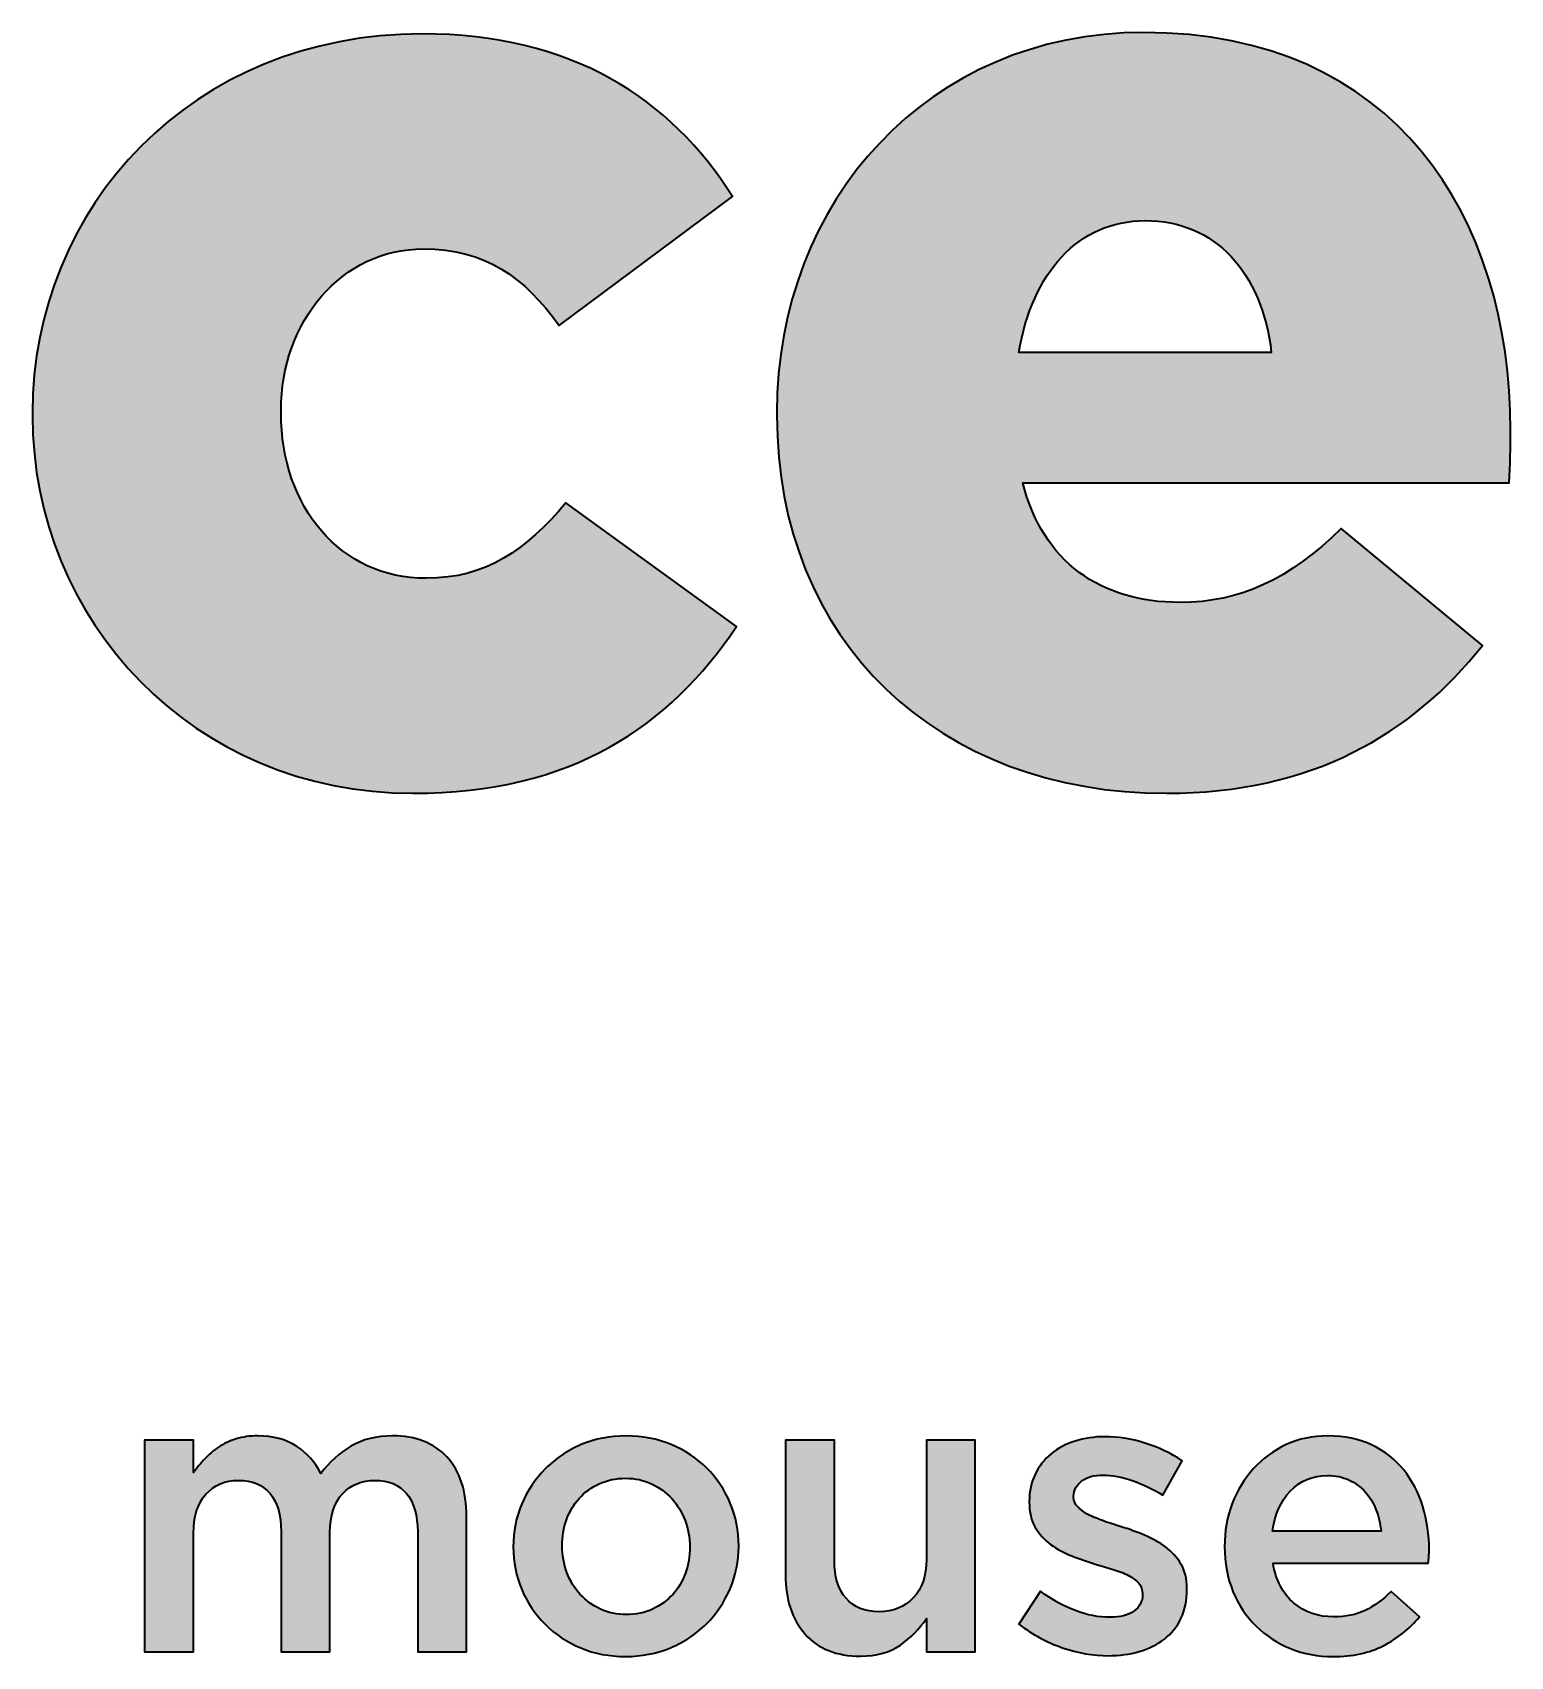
# Model space of a CAD drawing. Header units: millimetres. Extents: x 0 to 305, y -305 to 0.
# Drawn here: x 222.52 to 240.76, y -53.42 to -33.39 of the extents above; entities that cross this region are included whole.
import ezdxf

# ---------------------------------------------------------------- set-up
doc = ezdxf.new("R2010")
doc.units = ezdxf.units.MM
doc.header["$MEASUREMENT"] = 0
doc.layers.add('Layer 1', color=7, linetype='Continuous')

# ---------------------------------------------------------------- blocks, each defined once
blk = doc.blocks.new('block 2')
at = {"layer": 'Layer 1', "true_color": 0xffffff}
h = blk.add_hatch(color=7, dxfattribs=at)
h.dxf.hatch_style = 2
edge = h.paths.add_edge_path()
edge.add_spline(control_points=[(227.347, -36.063), (228.11, -36.063), (228.591, -36.412), (229.022, -37.008), (229.022, -37.008), (231.161, -35.417), (231.161, -35.417), (230.398, -34.207), (229.171, -33.411), (227.331, -33.411), (224.496, -33.411), (222.523, -35.549), (222.523, -38.086), (222.523, -38.086), (222.523, -38.119), (222.523, -38.119), (222.523, -40.656), (224.512, -42.778), (227.215, -42.778), (229.188, -42.778), (230.381, -41.949), (231.21, -40.722), (231.21, -40.722), (229.105, -39.197), (229.105, -39.197), (228.608, -39.777), (228.127, -40.126), (227.381, -40.126), (226.32, -40.126), (225.59, -39.247), (225.59, -38.086), (225.59, -38.086), (225.59, -38.053), (225.59, -38.053), (225.59, -36.959), (226.336, -36.063), (227.347, -36.063)], knot_values=[0, 0, 0, 0, 1, 1, 1, 2, 2, 2, 3, 3, 3, 4, 4, 4, 5, 5, 5, 6, 6, 6, 7, 7, 7, 8, 8, 8, 9, 9, 9, 10, 10, 10, 11, 11, 11, 12, 12, 12, 12], degree=3, periodic=1)
h = blk.add_hatch(color=7, dxfattribs=at)
h.dxf.hatch_style = 2
edge = h.paths.add_edge_path()
edge.add_spline(control_points=[(240.76, -38.302), (240.76, -35.666), (239.335, -33.394), (236.234, -33.394), (233.582, -33.394), (231.708, -35.467), (231.708, -38.086), (231.708, -38.086), (231.708, -38.119), (231.708, -38.119), (231.708, -40.904), (233.698, -42.778), (236.516, -42.778), (238.307, -42.778), (239.55, -42.049), (240.413, -40.954), (240.413, -40.954), (238.672, -39.512), (238.672, -39.512), (238.025, -40.142), (237.428, -40.424), (236.682, -40.424), (235.704, -40.424), (234.991, -39.926), (234.742, -38.948), (234.742, -38.948), (240.744, -38.948), (240.744, -38.948), (240.76, -38.733), (240.76, -38.5), (240.76, -38.302)], knot_values=[0, 0, 0, 0, 1, 1, 1, 2, 2, 2, 3, 3, 3, 4, 4, 4, 5, 5, 5, 6, 6, 6, 7, 7, 7, 8, 8, 8, 9, 9, 9, 10, 10, 10, 10], degree=3, periodic=1)
edge = h.paths.add_edge_path()
edge.add_spline(control_points=[(234.693, -37.34), (234.858, -36.362), (235.422, -35.715), (236.251, -35.715), (237.113, -35.715), (237.693, -36.345), (237.809, -37.34), (237.809, -37.34), (234.693, -37.34), (234.693, -37.34)], knot_values=[0, 0, 0, 0, 1, 1, 1, 2, 2, 2, 3, 3, 3, 3], degree=3, periodic=1)
h = blk.add_hatch(color=7, dxfattribs=at)
h.dxf.hatch_style = 2
edge = h.paths.add_edge_path()
edge.add_spline(control_points=[(227.878, -53.366), (227.878, -53.366), (227.878, -51.701), (227.878, -51.701), (227.878, -51.382), (227.797, -51.136), (227.636, -50.963), (227.474, -50.79), (227.251, -50.704), (226.964, -50.704), (226.766, -50.704), (226.596, -50.746), (226.453, -50.831), (226.309, -50.916), (226.185, -51.028), (226.08, -51.167), (226.01, -51.028), (225.911, -50.916), (225.781, -50.831), (225.651, -50.746), (225.492, -50.704), (225.304, -50.704), (225.206, -50.704), (225.116, -50.716), (225.035, -50.741), (224.955, -50.766), (224.882, -50.8), (224.818, -50.843), (224.754, -50.886), (224.697, -50.935), (224.648, -50.988), (224.599, -51.041), (224.553, -51.097), (224.51, -51.157), (224.51, -51.157), (224.51, -50.758), (224.51, -50.758), (224.51, -50.758), (223.907, -50.758), (223.907, -50.758), (223.907, -50.758), (223.907, -53.366), (223.907, -53.366), (223.907, -53.366), (224.51, -53.366), (224.51, -53.366), (224.51, -53.366), (224.51, -51.902), (224.51, -51.902), (224.51, -51.699), (224.561, -51.539), (224.662, -51.424), (224.764, -51.309), (224.898, -51.252), (225.065, -51.252), (225.232, -51.252), (225.362, -51.306), (225.454, -51.414), (225.546, -51.523), (225.591, -51.679), (225.591, -51.883), (225.591, -51.883), (225.591, -53.366), (225.591, -53.366), (225.591, -53.366), (226.194, -53.366), (226.194, -53.366), (226.194, -53.366), (226.194, -51.897), (226.194, -51.897), (226.194, -51.687), (226.246, -51.527), (226.349, -51.417), (226.452, -51.307), (226.586, -51.252), (226.75, -51.252), (226.917, -51.252), (227.046, -51.306), (227.138, -51.414), (227.23, -51.523), (227.276, -51.681), (227.276, -51.888), (227.276, -51.888), (227.276, -53.366), (227.276, -53.366), (227.276, -53.366), (227.878, -53.366), (227.878, -53.366)], knot_values=[0, 0, 0, 0, 1, 1, 1, 2, 2, 2, 3, 3, 3, 4, 4, 4, 5, 5, 5, 6, 6, 6, 7, 7, 7, 8, 8, 8, 9, 9, 9, 10, 10, 10, 11, 11, 11, 12, 12, 12, 13, 13, 13, 14, 14, 14, 15, 15, 15, 16, 16, 16, 17, 17, 17, 18, 18, 18, 19, 19, 19, 20, 20, 20, 21, 21, 21, 22, 22, 22, 23, 23, 23, 24, 24, 24, 25, 25, 25, 26, 26, 26, 27, 27, 27, 28, 28, 28, 29, 29, 29, 29], degree=3, periodic=1)
h = blk.add_hatch(color=7, dxfattribs=at)
h.dxf.hatch_style = 2
edge = h.paths.add_edge_path()
edge.add_spline(control_points=[(230.844, -51.101), (230.72, -50.978), (230.574, -50.881), (230.404, -50.81), (230.235, -50.739), (230.049, -50.704), (229.849, -50.704), (229.648, -50.704), (229.463, -50.74), (229.293, -50.812), (229.123, -50.885), (228.977, -50.983), (228.854, -51.106), (228.73, -51.23), (228.633, -51.375), (228.562, -51.541), (228.491, -51.707), (228.456, -51.884), (228.456, -52.072), (228.456, -52.259), (228.49, -52.435), (228.56, -52.598), (228.629, -52.761), (228.725, -52.904), (228.849, -53.027), (228.972, -53.151), (229.118, -53.248), (229.288, -53.319), (229.458, -53.39), (229.641, -53.425), (229.839, -53.425), (230.04, -53.425), (230.226, -53.389), (230.397, -53.316), (230.568, -53.244), (230.716, -53.146), (230.839, -53.022), (230.962, -52.899), (231.059, -52.755), (231.13, -52.59), (231.201, -52.426), (231.237, -52.25), (231.237, -52.062), (231.237, -51.874), (231.202, -51.698), (231.133, -51.533), (231.064, -51.369), (230.967, -51.225), (230.844, -51.101)], knot_values=[0, 0, 0, 0, 1, 1, 1, 2, 2, 2, 3, 3, 3, 4, 4, 4, 5, 5, 5, 6, 6, 6, 7, 7, 7, 8, 8, 8, 9, 9, 9, 10, 10, 10, 11, 11, 11, 12, 12, 12, 13, 13, 13, 14, 14, 14, 15, 15, 15, 16, 16, 16, 16], degree=3, periodic=1)
edge = h.paths.add_edge_path()
edge.add_spline(control_points=[(230.58, -52.395), (230.544, -52.496), (230.492, -52.584), (230.423, -52.659), (230.354, -52.735), (230.272, -52.795), (230.175, -52.84), (230.079, -52.884), (229.97, -52.907), (229.849, -52.907), (229.734, -52.907), (229.629, -52.884), (229.532, -52.84), (229.435, -52.795), (229.352, -52.735), (229.282, -52.659), (229.212, -52.584), (229.156, -52.494), (229.117, -52.39), (229.078, -52.287), (229.059, -52.177), (229.059, -52.062), (229.059, -51.947), (229.076, -51.839), (229.112, -51.738), (229.148, -51.638), (229.201, -51.55), (229.269, -51.474), (229.338, -51.398), (229.421, -51.338), (229.517, -51.294), (229.614, -51.249), (229.721, -51.227), (229.839, -51.227), (229.957, -51.227), (230.064, -51.249), (230.16, -51.294), (230.257, -51.338), (230.34, -51.399), (230.411, -51.477), (230.481, -51.554), (230.536, -51.644), (230.575, -51.746), (230.614, -51.848), (230.634, -51.957), (230.634, -52.072), (230.634, -52.187), (230.616, -52.295), (230.58, -52.395)], knot_values=[0, 0, 0, 0, 1, 1, 1, 2, 2, 2, 3, 3, 3, 4, 4, 4, 5, 5, 5, 6, 6, 6, 7, 7, 7, 8, 8, 8, 9, 9, 9, 10, 10, 10, 11, 11, 11, 12, 12, 12, 13, 13, 13, 14, 14, 14, 15, 15, 15, 16, 16, 16, 16], degree=3, periodic=1)
h = blk.add_hatch(color=7, dxfattribs=at)
h.dxf.hatch_style = 2
edge = h.paths.add_edge_path()
edge.add_spline(control_points=[(234.156, -53.366), (234.156, -53.366), (234.156, -50.758), (234.156, -50.758), (234.156, -50.758), (233.553, -50.758), (233.553, -50.758), (233.553, -50.758), (233.553, -52.226), (233.553, -52.226), (233.553, -52.43), (233.499, -52.589), (233.391, -52.702), (233.284, -52.815), (233.143, -52.872), (232.97, -52.872), (232.794, -52.872), (232.658, -52.817), (232.562, -52.707), (232.465, -52.597), (232.417, -52.44), (232.417, -52.236), (232.417, -52.236), (232.417, -50.758), (232.417, -50.758), (232.417, -50.758), (231.815, -50.758), (231.815, -50.758), (231.815, -50.758), (231.815, -52.417), (231.815, -52.417), (231.815, -52.724), (231.895, -52.967), (232.056, -53.148), (232.217, -53.33), (232.445, -53.42), (232.74, -53.42), (232.94, -53.42), (233.105, -53.374), (233.233, -53.283), (233.361, -53.192), (233.468, -53.083), (233.553, -52.957), (233.553, -52.957), (233.553, -53.366), (233.553, -53.366), (233.553, -53.366), (234.156, -53.366), (234.156, -53.366)], knot_values=[0, 0, 0, 0, 1, 1, 1, 2, 2, 2, 3, 3, 3, 4, 4, 4, 5, 5, 5, 6, 6, 6, 7, 7, 7, 8, 8, 8, 9, 9, 9, 10, 10, 10, 11, 11, 11, 12, 12, 12, 13, 13, 13, 14, 14, 14, 15, 15, 15, 16, 16, 16, 16], degree=3, periodic=1)
h = blk.add_hatch(color=7, dxfattribs=at)
h.dxf.hatch_style = 2
edge = h.paths.add_edge_path()
edge.add_spline(control_points=[(236.768, -52.595), (236.768, -52.595), (236.768, -52.585), (236.768, -52.585), (236.768, -52.467), (236.744, -52.366), (236.694, -52.284), (236.645, -52.202), (236.581, -52.132), (236.504, -52.074), (236.427, -52.017), (236.34, -51.968), (236.245, -51.928), (236.149, -51.889), (236.053, -51.854), (235.958, -51.825), (235.882, -51.802), (235.809, -51.778), (235.738, -51.753), (235.668, -51.728), (235.605, -51.702), (235.55, -51.674), (235.496, -51.646), (235.453, -51.615), (235.42, -51.58), (235.387, -51.546), (235.37, -51.506), (235.37, -51.459), (235.37, -51.459), (235.37, -51.449), (235.37, -51.449), (235.37, -51.374), (235.402, -51.311), (235.467, -51.262), (235.531, -51.212), (235.62, -51.188), (235.736, -51.188), (235.844, -51.188), (235.963, -51.21), (236.091, -51.254), (236.22, -51.299), (236.347, -51.359), (236.472, -51.435), (236.472, -51.435), (236.709, -51.01), (236.709, -51.01), (236.571, -50.918), (236.417, -50.845), (236.249, -50.793), (236.082, -50.74), (235.915, -50.714), (235.751, -50.714), (235.622, -50.714), (235.501, -50.732), (235.388, -50.768), (235.274, -50.804), (235.175, -50.857), (235.091, -50.926), (235.007, -50.995), (234.941, -51.079), (234.894, -51.178), (234.846, -51.277), (234.822, -51.387), (234.822, -51.509), (234.822, -51.509), (234.822, -51.519), (234.822, -51.519), (234.822, -51.644), (234.847, -51.748), (234.896, -51.832), (234.946, -51.916), (235.009, -51.987), (235.086, -52.045), (235.164, -52.102), (235.251, -52.149), (235.348, -52.185), (235.445, -52.222), (235.542, -52.255), (235.637, -52.284), (235.713, -52.307), (235.786, -52.329), (235.857, -52.351), (235.928, -52.372), (235.99, -52.397), (236.045, -52.425), (236.099, -52.453), (236.142, -52.485), (236.173, -52.521), (236.204, -52.558), (236.22, -52.6), (236.22, -52.65), (236.22, -52.65), (236.22, -52.659), (236.22, -52.659), (236.22, -52.745), (236.184, -52.813), (236.114, -52.864), (236.043, -52.915), (235.943, -52.941), (235.815, -52.941), (235.68, -52.941), (235.539, -52.914), (235.393, -52.859), (235.246, -52.805), (235.102, -52.725), (234.96, -52.62), (234.96, -52.62), (234.694, -53.025), (234.694, -53.025), (234.858, -53.153), (235.037, -53.25), (235.23, -53.316), (235.422, -53.382), (235.612, -53.415), (235.8, -53.415), (235.935, -53.415), (236.062, -53.398), (236.18, -53.363), (236.299, -53.329), (236.402, -53.278), (236.489, -53.21), (236.576, -53.143), (236.645, -53.058), (236.694, -52.956), (236.744, -52.854), (236.768, -52.734), (236.768, -52.595)], knot_values=[0, 0, 0, 0, 1, 1, 1, 2, 2, 2, 3, 3, 3, 4, 4, 4, 5, 5, 5, 6, 6, 6, 7, 7, 7, 8, 8, 8, 9, 9, 9, 10, 10, 10, 11, 11, 11, 12, 12, 12, 13, 13, 13, 14, 14, 14, 15, 15, 15, 16, 16, 16, 17, 17, 17, 18, 18, 18, 19, 19, 19, 20, 20, 20, 21, 21, 21, 22, 22, 22, 23, 23, 23, 24, 24, 24, 25, 25, 25, 26, 26, 26, 27, 27, 27, 28, 28, 28, 29, 29, 29, 30, 30, 30, 31, 31, 31, 32, 32, 32, 33, 33, 33, 34, 34, 34, 35, 35, 35, 36, 36, 36, 37, 37, 37, 38, 38, 38, 39, 39, 39, 40, 40, 40, 41, 41, 41, 42, 42, 42, 42], degree=3, periodic=1)
h = blk.add_hatch(color=7, dxfattribs=at)
h.dxf.hatch_style = 2
edge = h.paths.add_edge_path()
edge.add_spline(control_points=[(239.753, -52.19), (239.755, -52.164), (239.756, -52.138), (239.756, -52.111), (239.756, -51.924), (239.73, -51.744), (239.677, -51.573), (239.624, -51.402), (239.546, -51.252), (239.442, -51.123), (239.339, -50.995), (239.208, -50.893), (239.052, -50.817), (238.896, -50.742), (238.714, -50.704), (238.506, -50.704), (238.319, -50.704), (238.148, -50.74), (237.993, -50.812), (237.838, -50.885), (237.704, -50.983), (237.59, -51.106), (237.477, -51.23), (237.389, -51.374), (237.326, -51.538), (237.264, -51.703), (237.232, -51.879), (237.232, -52.067), (237.232, -52.271), (237.267, -52.456), (237.336, -52.622), (237.405, -52.789), (237.5, -52.931), (237.62, -53.05), (237.74, -53.168), (237.882, -53.26), (238.045, -53.326), (238.208, -53.392), (238.383, -53.425), (238.571, -53.425), (238.811, -53.425), (239.018, -53.381), (239.191, -53.292), (239.364, -53.203), (239.512, -53.084), (239.637, -52.936), (239.637, -52.936), (239.287, -52.625), (239.287, -52.625), (239.182, -52.727), (239.074, -52.804), (238.966, -52.857), (238.857, -52.91), (238.729, -52.936), (238.581, -52.936), (238.386, -52.936), (238.222, -52.879), (238.087, -52.766), (237.952, -52.652), (237.866, -52.488), (237.83, -52.274), (237.83, -52.274), (239.746, -52.274), (239.746, -52.274), (239.749, -52.245), (239.752, -52.217), (239.753, -52.19)], knot_values=[0, 0, 0, 0, 1, 1, 1, 2, 2, 2, 3, 3, 3, 4, 4, 4, 5, 5, 5, 6, 6, 6, 7, 7, 7, 8, 8, 8, 9, 9, 9, 10, 10, 10, 11, 11, 11, 12, 12, 12, 13, 13, 13, 14, 14, 14, 15, 15, 15, 16, 16, 16, 17, 17, 17, 18, 18, 18, 19, 19, 19, 20, 20, 20, 21, 21, 21, 22, 22, 22, 22], degree=3, periodic=1)
edge = h.paths.add_edge_path()
edge.add_spline(control_points=[(237.825, -51.879), (237.851, -51.675), (237.924, -51.51), (238.045, -51.383), (238.165, -51.256), (238.317, -51.193), (238.502, -51.193), (238.6, -51.193), (238.688, -51.211), (238.766, -51.247), (238.843, -51.283), (238.91, -51.332), (238.966, -51.393), (239.022, -51.454), (239.066, -51.526), (239.099, -51.61), (239.132, -51.694), (239.153, -51.784), (239.163, -51.879), (239.163, -51.879), (237.825, -51.879), (237.825, -51.879)], knot_values=[0, 0, 0, 0, 1, 1, 1, 2, 2, 2, 3, 3, 3, 4, 4, 4, 5, 5, 5, 6, 6, 6, 7, 7, 7, 7], degree=3, periodic=1)
at = {"layer": 'Layer 1', "color": 179, "lineweight": 35, "true_color": 0x231f20}
for points, knots in [([(227.381, -40.126), (228.127, -40.126), (228.608, -39.777), (229.105, -39.197), (229.105, -39.197), (231.21, -40.722), (231.21, -40.722), (230.381, -41.949), (229.188, -42.778), (227.215, -42.778), (224.512, -42.778), (222.523, -40.656), (222.523, -38.119), (222.523, -38.119), (222.523, -38.086), (222.523, -38.086), (222.523, -35.549), (224.496, -33.411), (227.331, -33.411), (229.171, -33.411), (230.398, -34.207), (231.161, -35.417), (231.161, -35.417), (229.022, -37.008), (229.022, -37.008), (228.591, -36.412), (228.11, -36.063), (227.347, -36.063), (226.336, -36.063), (225.59, -36.959), (225.59, -38.053), (225.59, -38.053), (225.59, -38.086), (225.59, -38.086), (225.59, -39.247), (226.32, -40.126), (227.381, -40.126)], [0, 0, 0, 0, 1, 1, 1, 2, 2, 2, 3, 3, 3, 4, 4, 4, 5, 5, 5, 6, 6, 6, 7, 7, 7, 8, 8, 8, 9, 9, 9, 10, 10, 10, 11, 11, 11, 12, 12, 12, 12]), ([(236.682, -40.424), (237.428, -40.424), (238.025, -40.142), (238.672, -39.512), (238.672, -39.512), (240.413, -40.954), (240.413, -40.954), (239.55, -42.049), (238.307, -42.778), (236.516, -42.778), (233.698, -42.778), (231.708, -40.904), (231.708, -38.119), (231.708, -38.119), (231.708, -38.086), (231.708, -38.086), (231.708, -35.467), (233.582, -33.394), (236.234, -33.394), (239.335, -33.394), (240.76, -35.666), (240.76, -38.302), (240.76, -38.5), (240.76, -38.733), (240.744, -38.948), (240.744, -38.948), (234.742, -38.948), (234.742, -38.948), (234.991, -39.926), (235.704, -40.424), (236.682, -40.424)], [0, 0, 0, 0, 1, 1, 1, 2, 2, 2, 3, 3, 3, 4, 4, 4, 5, 5, 5, 6, 6, 6, 7, 7, 7, 8, 8, 8, 9, 9, 9, 10, 10, 10, 10]), ([(236.251, -35.715), (235.422, -35.715), (234.858, -36.362), (234.693, -37.34), (234.693, -37.34), (237.809, -37.34), (237.809, -37.34), (237.693, -36.345), (237.113, -35.715), (236.251, -35.715)], [0, 0, 0, 0, 1, 1, 1, 2, 2, 2, 3, 3, 3, 3]), ([(227.138, -51.414), (227.046, -51.306), (226.917, -51.252), (226.75, -51.252), (226.586, -51.252), (226.452, -51.307), (226.349, -51.417), (226.246, -51.527), (226.194, -51.687), (226.194, -51.897), (226.194, -51.897), (226.194, -53.366), (226.194, -53.366), (226.194, -53.366), (225.591, -53.366), (225.591, -53.366), (225.591, -53.366), (225.591, -51.883), (225.591, -51.883), (225.591, -51.679), (225.546, -51.523), (225.454, -51.414), (225.362, -51.306), (225.232, -51.252), (225.065, -51.252), (224.898, -51.252), (224.764, -51.309), (224.662, -51.424), (224.561, -51.539), (224.51, -51.699), (224.51, -51.902), (224.51, -51.902), (224.51, -53.366), (224.51, -53.366), (224.51, -53.366), (223.907, -53.366), (223.907, -53.366), (223.907, -53.366), (223.907, -50.758), (223.907, -50.758), (223.907, -50.758), (224.51, -50.758), (224.51, -50.758), (224.51, -50.758), (224.51, -51.157), (224.51, -51.157), (224.553, -51.097), (224.599, -51.041), (224.648, -50.988), (224.697, -50.935), (224.754, -50.886), (224.818, -50.843), (224.882, -50.8), (224.955, -50.766), (225.035, -50.741), (225.116, -50.716), (225.206, -50.704), (225.304, -50.704), (225.492, -50.704), (225.651, -50.746), (225.781, -50.831), (225.911, -50.916), (226.01, -51.028), (226.08, -51.167), (226.185, -51.028), (226.309, -50.916), (226.453, -50.831), (226.596, -50.746), (226.766, -50.704), (226.964, -50.704), (227.251, -50.704), (227.474, -50.79), (227.636, -50.963), (227.797, -51.136), (227.878, -51.382), (227.878, -51.701), (227.878, -51.701), (227.878, -53.366), (227.878, -53.366), (227.878, -53.366), (227.276, -53.366), (227.276, -53.366), (227.276, -53.366), (227.276, -51.888), (227.276, -51.888), (227.276, -51.681), (227.23, -51.523), (227.138, -51.414)], [0, 0, 0, 0, 1, 1, 1, 2, 2, 2, 3, 3, 3, 4, 4, 4, 5, 5, 5, 6, 6, 6, 7, 7, 7, 8, 8, 8, 9, 9, 9, 10, 10, 10, 11, 11, 11, 12, 12, 12, 13, 13, 13, 14, 14, 14, 15, 15, 15, 16, 16, 16, 17, 17, 17, 18, 18, 18, 19, 19, 19, 20, 20, 20, 21, 21, 21, 22, 22, 22, 23, 23, 23, 24, 24, 24, 25, 25, 25, 26, 26, 26, 27, 27, 27, 28, 28, 28, 29, 29, 29, 29]), ([(231.13, -52.59), (231.059, -52.755), (230.962, -52.899), (230.839, -53.022), (230.716, -53.146), (230.568, -53.244), (230.397, -53.316), (230.226, -53.389), (230.04, -53.425), (229.839, -53.425), (229.641, -53.425), (229.458, -53.39), (229.288, -53.319), (229.118, -53.248), (228.972, -53.151), (228.849, -53.027), (228.725, -52.904), (228.629, -52.761), (228.56, -52.598), (228.49, -52.435), (228.456, -52.259), (228.456, -52.072), (228.456, -51.884), (228.491, -51.707), (228.562, -51.541), (228.633, -51.375), (228.73, -51.23), (228.854, -51.106), (228.977, -50.983), (229.123, -50.885), (229.293, -50.812), (229.463, -50.74), (229.648, -50.704), (229.849, -50.704), (230.049, -50.704), (230.235, -50.739), (230.404, -50.81), (230.574, -50.881), (230.72, -50.978), (230.844, -51.101), (230.967, -51.225), (231.064, -51.369), (231.133, -51.533), (231.202, -51.698), (231.237, -51.874), (231.237, -52.062), (231.237, -52.25), (231.201, -52.426), (231.13, -52.59)], [0, 0, 0, 0, 1, 1, 1, 2, 2, 2, 3, 3, 3, 4, 4, 4, 5, 5, 5, 6, 6, 6, 7, 7, 7, 8, 8, 8, 9, 9, 9, 10, 10, 10, 11, 11, 11, 12, 12, 12, 13, 13, 13, 14, 14, 14, 15, 15, 15, 16, 16, 16, 16]), ([(233.233, -53.283), (233.105, -53.374), (232.94, -53.42), (232.74, -53.42), (232.445, -53.42), (232.217, -53.33), (232.056, -53.148), (231.895, -52.967), (231.815, -52.724), (231.815, -52.417), (231.815, -52.417), (231.815, -50.758), (231.815, -50.758), (231.815, -50.758), (232.417, -50.758), (232.417, -50.758), (232.417, -50.758), (232.417, -52.236), (232.417, -52.236), (232.417, -52.44), (232.465, -52.597), (232.562, -52.707), (232.658, -52.817), (232.794, -52.872), (232.97, -52.872), (233.143, -52.872), (233.284, -52.815), (233.391, -52.702), (233.499, -52.589), (233.553, -52.43), (233.553, -52.226), (233.553, -52.226), (233.553, -50.758), (233.553, -50.758), (233.553, -50.758), (234.156, -50.758), (234.156, -50.758), (234.156, -50.758), (234.156, -53.366), (234.156, -53.366), (234.156, -53.366), (233.553, -53.366), (233.553, -53.366), (233.553, -53.366), (233.553, -52.957), (233.553, -52.957), (233.468, -53.083), (233.361, -53.192), (233.233, -53.283)], [0, 0, 0, 0, 1, 1, 1, 2, 2, 2, 3, 3, 3, 4, 4, 4, 5, 5, 5, 6, 6, 6, 7, 7, 7, 8, 8, 8, 9, 9, 9, 10, 10, 10, 11, 11, 11, 12, 12, 12, 13, 13, 13, 14, 14, 14, 15, 15, 15, 16, 16, 16, 16]), ([(236.489, -53.21), (236.402, -53.278), (236.299, -53.329), (236.18, -53.363), (236.062, -53.398), (235.935, -53.415), (235.8, -53.415), (235.612, -53.415), (235.422, -53.382), (235.23, -53.316), (235.037, -53.25), (234.858, -53.153), (234.694, -53.025), (234.694, -53.025), (234.96, -52.62), (234.96, -52.62), (235.102, -52.725), (235.246, -52.805), (235.393, -52.859), (235.539, -52.914), (235.68, -52.941), (235.815, -52.941), (235.943, -52.941), (236.043, -52.915), (236.114, -52.864), (236.184, -52.813), (236.22, -52.745), (236.22, -52.659), (236.22, -52.659), (236.22, -52.65), (236.22, -52.65), (236.22, -52.6), (236.204, -52.558), (236.173, -52.521), (236.142, -52.485), (236.099, -52.453), (236.045, -52.425), (235.99, -52.397), (235.928, -52.372), (235.857, -52.351), (235.786, -52.329), (235.713, -52.307), (235.637, -52.284), (235.542, -52.255), (235.445, -52.222), (235.348, -52.185), (235.251, -52.149), (235.164, -52.102), (235.086, -52.045), (235.009, -51.987), (234.946, -51.916), (234.896, -51.832), (234.847, -51.748), (234.822, -51.644), (234.822, -51.519), (234.822, -51.519), (234.822, -51.509), (234.822, -51.509), (234.822, -51.387), (234.846, -51.277), (234.894, -51.178), (234.941, -51.079), (235.007, -50.995), (235.091, -50.926), (235.175, -50.857), (235.274, -50.804), (235.388, -50.768), (235.501, -50.732), (235.622, -50.714), (235.751, -50.714), (235.915, -50.714), (236.082, -50.74), (236.249, -50.793), (236.417, -50.845), (236.571, -50.918), (236.709, -51.01), (236.709, -51.01), (236.472, -51.435), (236.472, -51.435), (236.347, -51.359), (236.22, -51.299), (236.091, -51.254), (235.963, -51.21), (235.844, -51.188), (235.736, -51.188), (235.62, -51.188), (235.531, -51.212), (235.467, -51.262), (235.402, -51.311), (235.37, -51.374), (235.37, -51.449), (235.37, -51.449), (235.37, -51.459), (235.37, -51.459), (235.37, -51.506), (235.387, -51.546), (235.42, -51.58), (235.453, -51.615), (235.496, -51.646), (235.55, -51.674), (235.605, -51.702), (235.668, -51.728), (235.738, -51.753), (235.809, -51.778), (235.882, -51.802), (235.958, -51.825), (236.053, -51.854), (236.149, -51.889), (236.245, -51.928), (236.34, -51.968), (236.427, -52.017), (236.504, -52.074), (236.581, -52.132), (236.645, -52.202), (236.694, -52.284), (236.744, -52.366), (236.768, -52.467), (236.768, -52.585), (236.768, -52.585), (236.768, -52.595), (236.768, -52.595), (236.768, -52.734), (236.744, -52.854), (236.694, -52.956), (236.645, -53.058), (236.576, -53.143), (236.489, -53.21)], [0, 0, 0, 0, 1, 1, 1, 2, 2, 2, 3, 3, 3, 4, 4, 4, 5, 5, 5, 6, 6, 6, 7, 7, 7, 8, 8, 8, 9, 9, 9, 10, 10, 10, 11, 11, 11, 12, 12, 12, 13, 13, 13, 14, 14, 14, 15, 15, 15, 16, 16, 16, 17, 17, 17, 18, 18, 18, 19, 19, 19, 20, 20, 20, 21, 21, 21, 22, 22, 22, 23, 23, 23, 24, 24, 24, 25, 25, 25, 26, 26, 26, 27, 27, 27, 28, 28, 28, 29, 29, 29, 30, 30, 30, 31, 31, 31, 32, 32, 32, 33, 33, 33, 34, 34, 34, 35, 35, 35, 36, 36, 36, 37, 37, 37, 38, 38, 38, 39, 39, 39, 40, 40, 40, 41, 41, 41, 42, 42, 42, 42]), ([(238.087, -52.766), (238.222, -52.879), (238.386, -52.936), (238.581, -52.936), (238.729, -52.936), (238.857, -52.91), (238.966, -52.857), (239.074, -52.804), (239.182, -52.727), (239.287, -52.625), (239.287, -52.625), (239.637, -52.936), (239.637, -52.936), (239.512, -53.084), (239.364, -53.203), (239.191, -53.292), (239.018, -53.381), (238.811, -53.425), (238.571, -53.425), (238.383, -53.425), (238.208, -53.392), (238.045, -53.326), (237.882, -53.26), (237.74, -53.168), (237.62, -53.05), (237.5, -52.931), (237.405, -52.789), (237.336, -52.622), (237.267, -52.456), (237.232, -52.271), (237.232, -52.067), (237.232, -51.879), (237.264, -51.703), (237.326, -51.538), (237.389, -51.374), (237.477, -51.23), (237.59, -51.106), (237.704, -50.983), (237.838, -50.885), (237.993, -50.812), (238.148, -50.74), (238.319, -50.704), (238.506, -50.704), (238.714, -50.704), (238.896, -50.742), (239.052, -50.817), (239.208, -50.893), (239.339, -50.995), (239.442, -51.123), (239.546, -51.252), (239.624, -51.402), (239.677, -51.573), (239.73, -51.744), (239.756, -51.924), (239.756, -52.111), (239.756, -52.138), (239.755, -52.164), (239.753, -52.19), (239.752, -52.217), (239.749, -52.245), (239.746, -52.274), (239.746, -52.274), (237.83, -52.274), (237.83, -52.274), (237.866, -52.488), (237.952, -52.652), (238.087, -52.766)], [0, 0, 0, 0, 1, 1, 1, 2, 2, 2, 3, 3, 3, 4, 4, 4, 5, 5, 5, 6, 6, 6, 7, 7, 7, 8, 8, 8, 9, 9, 9, 10, 10, 10, 11, 11, 11, 12, 12, 12, 13, 13, 13, 14, 14, 14, 15, 15, 15, 16, 16, 16, 17, 17, 17, 18, 18, 18, 19, 19, 19, 20, 20, 20, 21, 21, 21, 22, 22, 22, 22]), ([(230.411, -51.477), (230.34, -51.399), (230.257, -51.338), (230.16, -51.294), (230.064, -51.249), (229.957, -51.227), (229.839, -51.227), (229.721, -51.227), (229.614, -51.249), (229.517, -51.294), (229.421, -51.338), (229.338, -51.398), (229.269, -51.474), (229.201, -51.55), (229.148, -51.638), (229.112, -51.738), (229.076, -51.839), (229.059, -51.947), (229.059, -52.062), (229.059, -52.177), (229.078, -52.287), (229.117, -52.39), (229.156, -52.494), (229.212, -52.584), (229.282, -52.659), (229.352, -52.735), (229.435, -52.795), (229.532, -52.84), (229.629, -52.884), (229.734, -52.907), (229.849, -52.907), (229.97, -52.907), (230.079, -52.884), (230.175, -52.84), (230.272, -52.795), (230.354, -52.735), (230.423, -52.659), (230.492, -52.584), (230.544, -52.496), (230.58, -52.395), (230.616, -52.295), (230.634, -52.187), (230.634, -52.072), (230.634, -51.957), (230.614, -51.848), (230.575, -51.746), (230.536, -51.644), (230.481, -51.554), (230.411, -51.477)], [0, 0, 0, 0, 1, 1, 1, 2, 2, 2, 3, 3, 3, 4, 4, 4, 5, 5, 5, 6, 6, 6, 7, 7, 7, 8, 8, 8, 9, 9, 9, 10, 10, 10, 11, 11, 11, 12, 12, 12, 13, 13, 13, 14, 14, 14, 15, 15, 15, 16, 16, 16, 16]), ([(238.966, -51.393), (238.91, -51.332), (238.843, -51.283), (238.766, -51.247), (238.688, -51.211), (238.6, -51.193), (238.502, -51.193), (238.317, -51.193), (238.165, -51.256), (238.045, -51.383), (237.924, -51.51), (237.851, -51.675), (237.825, -51.879), (237.825, -51.879), (239.163, -51.879), (239.163, -51.879), (239.153, -51.784), (239.132, -51.694), (239.099, -51.61), (239.066, -51.526), (239.022, -51.454), (238.966, -51.393)], [0, 0, 0, 0, 1, 1, 1, 2, 2, 2, 3, 3, 3, 4, 4, 4, 5, 5, 5, 6, 6, 6, 7, 7, 7, 7])]:
    blk.add_open_spline(points, degree=3, knots=knots, dxfattribs=at)
at = {"layer": 'Layer 1', "lineweight": 0}
for points, knots in [([(227.347, -36.063), (228.11, -36.063), (228.591, -36.412), (229.022, -37.008), (229.022, -37.008), (231.161, -35.417), (231.161, -35.417), (230.398, -34.207), (229.171, -33.411), (227.331, -33.411), (224.496, -33.411), (222.523, -35.549), (222.523, -38.086), (222.523, -38.086), (222.523, -38.119), (222.523, -38.119), (222.523, -40.656), (224.512, -42.778), (227.215, -42.778), (229.188, -42.778), (230.381, -41.949), (231.21, -40.722), (231.21, -40.722), (229.105, -39.197), (229.105, -39.197), (228.608, -39.777), (228.127, -40.126), (227.381, -40.126), (226.32, -40.126), (225.59, -39.247), (225.59, -38.086), (225.59, -38.086), (225.59, -38.053), (225.59, -38.053), (225.59, -36.959), (226.336, -36.063), (227.347, -36.063)], [0, 0, 0, 0, 1, 1, 1, 2, 2, 2, 3, 3, 3, 4, 4, 4, 5, 5, 5, 6, 6, 6, 7, 7, 7, 8, 8, 8, 9, 9, 9, 10, 10, 10, 11, 11, 11, 12, 12, 12, 12]), ([(240.76, -38.302), (240.76, -35.666), (239.335, -33.394), (236.234, -33.394), (233.582, -33.394), (231.708, -35.467), (231.708, -38.086), (231.708, -38.086), (231.708, -38.119), (231.708, -38.119), (231.708, -40.904), (233.698, -42.778), (236.516, -42.778), (238.307, -42.778), (239.55, -42.049), (240.413, -40.954), (240.413, -40.954), (238.672, -39.512), (238.672, -39.512), (238.025, -40.142), (237.428, -40.424), (236.682, -40.424), (235.704, -40.424), (234.991, -39.926), (234.742, -38.948), (234.742, -38.948), (240.744, -38.948), (240.744, -38.948), (240.76, -38.733), (240.76, -38.5), (240.76, -38.302)], [0, 0, 0, 0, 1, 1, 1, 2, 2, 2, 3, 3, 3, 4, 4, 4, 5, 5, 5, 6, 6, 6, 7, 7, 7, 8, 8, 8, 9, 9, 9, 10, 10, 10, 10]), ([(234.693, -37.34), (234.858, -36.362), (235.422, -35.715), (236.251, -35.715), (237.113, -35.715), (237.693, -36.345), (237.809, -37.34), (237.809, -37.34), (234.693, -37.34), (234.693, -37.34)], [0, 0, 0, 0, 1, 1, 1, 2, 2, 2, 3, 3, 3, 3]), ([(227.878, -53.366), (227.878, -53.366), (227.878, -51.701), (227.878, -51.701), (227.878, -51.382), (227.797, -51.136), (227.636, -50.963), (227.474, -50.79), (227.251, -50.704), (226.964, -50.704), (226.766, -50.704), (226.596, -50.746), (226.453, -50.831), (226.309, -50.916), (226.185, -51.028), (226.08, -51.167), (226.01, -51.028), (225.911, -50.916), (225.781, -50.831), (225.651, -50.746), (225.492, -50.704), (225.304, -50.704), (225.206, -50.704), (225.116, -50.716), (225.035, -50.741), (224.955, -50.766), (224.882, -50.8), (224.818, -50.843), (224.754, -50.886), (224.697, -50.935), (224.648, -50.988), (224.599, -51.041), (224.553, -51.097), (224.51, -51.157), (224.51, -51.157), (224.51, -50.758), (224.51, -50.758), (224.51, -50.758), (223.907, -50.758), (223.907, -50.758), (223.907, -50.758), (223.907, -53.366), (223.907, -53.366), (223.907, -53.366), (224.51, -53.366), (224.51, -53.366), (224.51, -53.366), (224.51, -51.902), (224.51, -51.902), (224.51, -51.699), (224.561, -51.539), (224.662, -51.424), (224.764, -51.309), (224.898, -51.252), (225.065, -51.252), (225.232, -51.252), (225.362, -51.306), (225.454, -51.414), (225.546, -51.523), (225.591, -51.679), (225.591, -51.883), (225.591, -51.883), (225.591, -53.366), (225.591, -53.366), (225.591, -53.366), (226.194, -53.366), (226.194, -53.366), (226.194, -53.366), (226.194, -51.897), (226.194, -51.897), (226.194, -51.687), (226.246, -51.527), (226.349, -51.417), (226.452, -51.307), (226.586, -51.252), (226.75, -51.252), (226.917, -51.252), (227.046, -51.306), (227.138, -51.414), (227.23, -51.523), (227.276, -51.681), (227.276, -51.888), (227.276, -51.888), (227.276, -53.366), (227.276, -53.366), (227.276, -53.366), (227.878, -53.366), (227.878, -53.366)], [0, 0, 0, 0, 1, 1, 1, 2, 2, 2, 3, 3, 3, 4, 4, 4, 5, 5, 5, 6, 6, 6, 7, 7, 7, 8, 8, 8, 9, 9, 9, 10, 10, 10, 11, 11, 11, 12, 12, 12, 13, 13, 13, 14, 14, 14, 15, 15, 15, 16, 16, 16, 17, 17, 17, 18, 18, 18, 19, 19, 19, 20, 20, 20, 21, 21, 21, 22, 22, 22, 23, 23, 23, 24, 24, 24, 25, 25, 25, 26, 26, 26, 27, 27, 27, 28, 28, 28, 29, 29, 29, 29]), ([(230.844, -51.101), (230.72, -50.978), (230.574, -50.881), (230.404, -50.81), (230.235, -50.739), (230.049, -50.704), (229.849, -50.704), (229.648, -50.704), (229.463, -50.74), (229.293, -50.812), (229.123, -50.885), (228.977, -50.983), (228.854, -51.106), (228.73, -51.23), (228.633, -51.375), (228.562, -51.541), (228.491, -51.707), (228.456, -51.884), (228.456, -52.072), (228.456, -52.259), (228.49, -52.435), (228.56, -52.598), (228.629, -52.761), (228.725, -52.904), (228.849, -53.027), (228.972, -53.151), (229.118, -53.248), (229.288, -53.319), (229.458, -53.39), (229.641, -53.425), (229.839, -53.425), (230.04, -53.425), (230.226, -53.389), (230.397, -53.316), (230.568, -53.244), (230.716, -53.146), (230.839, -53.022), (230.962, -52.899), (231.059, -52.755), (231.13, -52.59), (231.201, -52.426), (231.237, -52.25), (231.237, -52.062), (231.237, -51.874), (231.202, -51.698), (231.133, -51.533), (231.064, -51.369), (230.967, -51.225), (230.844, -51.101)], [0, 0, 0, 0, 1, 1, 1, 2, 2, 2, 3, 3, 3, 4, 4, 4, 5, 5, 5, 6, 6, 6, 7, 7, 7, 8, 8, 8, 9, 9, 9, 10, 10, 10, 11, 11, 11, 12, 12, 12, 13, 13, 13, 14, 14, 14, 15, 15, 15, 16, 16, 16, 16]), ([(234.156, -53.366), (234.156, -53.366), (234.156, -50.758), (234.156, -50.758), (234.156, -50.758), (233.553, -50.758), (233.553, -50.758), (233.553, -50.758), (233.553, -52.226), (233.553, -52.226), (233.553, -52.43), (233.499, -52.589), (233.391, -52.702), (233.284, -52.815), (233.143, -52.872), (232.97, -52.872), (232.794, -52.872), (232.658, -52.817), (232.562, -52.707), (232.465, -52.597), (232.417, -52.44), (232.417, -52.236), (232.417, -52.236), (232.417, -50.758), (232.417, -50.758), (232.417, -50.758), (231.815, -50.758), (231.815, -50.758), (231.815, -50.758), (231.815, -52.417), (231.815, -52.417), (231.815, -52.724), (231.895, -52.967), (232.056, -53.148), (232.217, -53.33), (232.445, -53.42), (232.74, -53.42), (232.94, -53.42), (233.105, -53.374), (233.233, -53.283), (233.361, -53.192), (233.468, -53.083), (233.553, -52.957), (233.553, -52.957), (233.553, -53.366), (233.553, -53.366), (233.553, -53.366), (234.156, -53.366), (234.156, -53.366)], [0, 0, 0, 0, 1, 1, 1, 2, 2, 2, 3, 3, 3, 4, 4, 4, 5, 5, 5, 6, 6, 6, 7, 7, 7, 8, 8, 8, 9, 9, 9, 10, 10, 10, 11, 11, 11, 12, 12, 12, 13, 13, 13, 14, 14, 14, 15, 15, 15, 16, 16, 16, 16]), ([(236.768, -52.595), (236.768, -52.595), (236.768, -52.585), (236.768, -52.585), (236.768, -52.467), (236.744, -52.366), (236.694, -52.284), (236.645, -52.202), (236.581, -52.132), (236.504, -52.074), (236.427, -52.017), (236.34, -51.968), (236.245, -51.928), (236.149, -51.889), (236.053, -51.854), (235.958, -51.825), (235.882, -51.802), (235.809, -51.778), (235.738, -51.753), (235.668, -51.728), (235.605, -51.702), (235.55, -51.674), (235.496, -51.646), (235.453, -51.615), (235.42, -51.58), (235.387, -51.546), (235.37, -51.506), (235.37, -51.459), (235.37, -51.459), (235.37, -51.449), (235.37, -51.449), (235.37, -51.374), (235.402, -51.311), (235.467, -51.262), (235.531, -51.212), (235.62, -51.188), (235.736, -51.188), (235.844, -51.188), (235.963, -51.21), (236.091, -51.254), (236.22, -51.299), (236.347, -51.359), (236.472, -51.435), (236.472, -51.435), (236.709, -51.01), (236.709, -51.01), (236.571, -50.918), (236.417, -50.845), (236.249, -50.793), (236.082, -50.74), (235.915, -50.714), (235.751, -50.714), (235.622, -50.714), (235.501, -50.732), (235.388, -50.768), (235.274, -50.804), (235.175, -50.857), (235.091, -50.926), (235.007, -50.995), (234.941, -51.079), (234.894, -51.178), (234.846, -51.277), (234.822, -51.387), (234.822, -51.509), (234.822, -51.509), (234.822, -51.519), (234.822, -51.519), (234.822, -51.644), (234.847, -51.748), (234.896, -51.832), (234.946, -51.916), (235.009, -51.987), (235.086, -52.045), (235.164, -52.102), (235.251, -52.149), (235.348, -52.185), (235.445, -52.222), (235.542, -52.255), (235.637, -52.284), (235.713, -52.307), (235.786, -52.329), (235.857, -52.351), (235.928, -52.372), (235.99, -52.397), (236.045, -52.425), (236.099, -52.453), (236.142, -52.485), (236.173, -52.521), (236.204, -52.558), (236.22, -52.6), (236.22, -52.65), (236.22, -52.65), (236.22, -52.659), (236.22, -52.659), (236.22, -52.745), (236.184, -52.813), (236.114, -52.864), (236.043, -52.915), (235.943, -52.941), (235.815, -52.941), (235.68, -52.941), (235.539, -52.914), (235.393, -52.859), (235.246, -52.805), (235.102, -52.725), (234.96, -52.62), (234.96, -52.62), (234.694, -53.025), (234.694, -53.025), (234.858, -53.153), (235.037, -53.25), (235.23, -53.316), (235.422, -53.382), (235.612, -53.415), (235.8, -53.415), (235.935, -53.415), (236.062, -53.398), (236.18, -53.363), (236.299, -53.329), (236.402, -53.278), (236.489, -53.21), (236.576, -53.143), (236.645, -53.058), (236.694, -52.956), (236.744, -52.854), (236.768, -52.734), (236.768, -52.595)], [0, 0, 0, 0, 1, 1, 1, 2, 2, 2, 3, 3, 3, 4, 4, 4, 5, 5, 5, 6, 6, 6, 7, 7, 7, 8, 8, 8, 9, 9, 9, 10, 10, 10, 11, 11, 11, 12, 12, 12, 13, 13, 13, 14, 14, 14, 15, 15, 15, 16, 16, 16, 17, 17, 17, 18, 18, 18, 19, 19, 19, 20, 20, 20, 21, 21, 21, 22, 22, 22, 23, 23, 23, 24, 24, 24, 25, 25, 25, 26, 26, 26, 27, 27, 27, 28, 28, 28, 29, 29, 29, 30, 30, 30, 31, 31, 31, 32, 32, 32, 33, 33, 33, 34, 34, 34, 35, 35, 35, 36, 36, 36, 37, 37, 37, 38, 38, 38, 39, 39, 39, 40, 40, 40, 41, 41, 41, 42, 42, 42, 42]), ([(239.753, -52.19), (239.755, -52.164), (239.756, -52.138), (239.756, -52.111), (239.756, -51.924), (239.73, -51.744), (239.677, -51.573), (239.624, -51.402), (239.546, -51.252), (239.442, -51.123), (239.339, -50.995), (239.208, -50.893), (239.052, -50.817), (238.896, -50.742), (238.714, -50.704), (238.506, -50.704), (238.319, -50.704), (238.148, -50.74), (237.993, -50.812), (237.838, -50.885), (237.704, -50.983), (237.59, -51.106), (237.477, -51.23), (237.389, -51.374), (237.326, -51.538), (237.264, -51.703), (237.232, -51.879), (237.232, -52.067), (237.232, -52.271), (237.267, -52.456), (237.336, -52.622), (237.405, -52.789), (237.5, -52.931), (237.62, -53.05), (237.74, -53.168), (237.882, -53.26), (238.045, -53.326), (238.208, -53.392), (238.383, -53.425), (238.571, -53.425), (238.811, -53.425), (239.018, -53.381), (239.191, -53.292), (239.364, -53.203), (239.512, -53.084), (239.637, -52.936), (239.637, -52.936), (239.287, -52.625), (239.287, -52.625), (239.182, -52.727), (239.074, -52.804), (238.966, -52.857), (238.857, -52.91), (238.729, -52.936), (238.581, -52.936), (238.386, -52.936), (238.222, -52.879), (238.087, -52.766), (237.952, -52.652), (237.866, -52.488), (237.83, -52.274), (237.83, -52.274), (239.746, -52.274), (239.746, -52.274), (239.749, -52.245), (239.752, -52.217), (239.753, -52.19)], [0, 0, 0, 0, 1, 1, 1, 2, 2, 2, 3, 3, 3, 4, 4, 4, 5, 5, 5, 6, 6, 6, 7, 7, 7, 8, 8, 8, 9, 9, 9, 10, 10, 10, 11, 11, 11, 12, 12, 12, 13, 13, 13, 14, 14, 14, 15, 15, 15, 16, 16, 16, 17, 17, 17, 18, 18, 18, 19, 19, 19, 20, 20, 20, 21, 21, 21, 22, 22, 22, 22]), ([(230.58, -52.395), (230.544, -52.496), (230.492, -52.584), (230.423, -52.659), (230.354, -52.735), (230.272, -52.795), (230.175, -52.84), (230.079, -52.884), (229.97, -52.907), (229.849, -52.907), (229.734, -52.907), (229.629, -52.884), (229.532, -52.84), (229.435, -52.795), (229.352, -52.735), (229.282, -52.659), (229.212, -52.584), (229.156, -52.494), (229.117, -52.39), (229.078, -52.287), (229.059, -52.177), (229.059, -52.062), (229.059, -51.947), (229.076, -51.839), (229.112, -51.738), (229.148, -51.638), (229.201, -51.55), (229.269, -51.474), (229.338, -51.398), (229.421, -51.338), (229.517, -51.294), (229.614, -51.249), (229.721, -51.227), (229.839, -51.227), (229.957, -51.227), (230.064, -51.249), (230.16, -51.294), (230.257, -51.338), (230.34, -51.399), (230.411, -51.477), (230.481, -51.554), (230.536, -51.644), (230.575, -51.746), (230.614, -51.848), (230.634, -51.957), (230.634, -52.072), (230.634, -52.187), (230.616, -52.295), (230.58, -52.395)], [0, 0, 0, 0, 1, 1, 1, 2, 2, 2, 3, 3, 3, 4, 4, 4, 5, 5, 5, 6, 6, 6, 7, 7, 7, 8, 8, 8, 9, 9, 9, 10, 10, 10, 11, 11, 11, 12, 12, 12, 13, 13, 13, 14, 14, 14, 15, 15, 15, 16, 16, 16, 16]), ([(237.825, -51.879), (237.851, -51.675), (237.924, -51.51), (238.045, -51.383), (238.165, -51.256), (238.317, -51.193), (238.502, -51.193), (238.6, -51.193), (238.688, -51.211), (238.766, -51.247), (238.843, -51.283), (238.91, -51.332), (238.966, -51.393), (239.022, -51.454), (239.066, -51.526), (239.099, -51.61), (239.132, -51.694), (239.153, -51.784), (239.163, -51.879), (239.163, -51.879), (237.825, -51.879), (237.825, -51.879)], [0, 0, 0, 0, 1, 1, 1, 2, 2, 2, 3, 3, 3, 4, 4, 4, 5, 5, 5, 6, 6, 6, 7, 7, 7, 7])]:
    blk.add_open_spline(points, degree=3, knots=knots, dxfattribs=at)

msp = doc.modelspace()

# ---------------------------------------------------------------- block references
at = {"layer": 'Layer 1'}
msp.add_blockref('block 2', (0, 0), dxfattribs=at)

doc.saveas('drawing.dxf')
